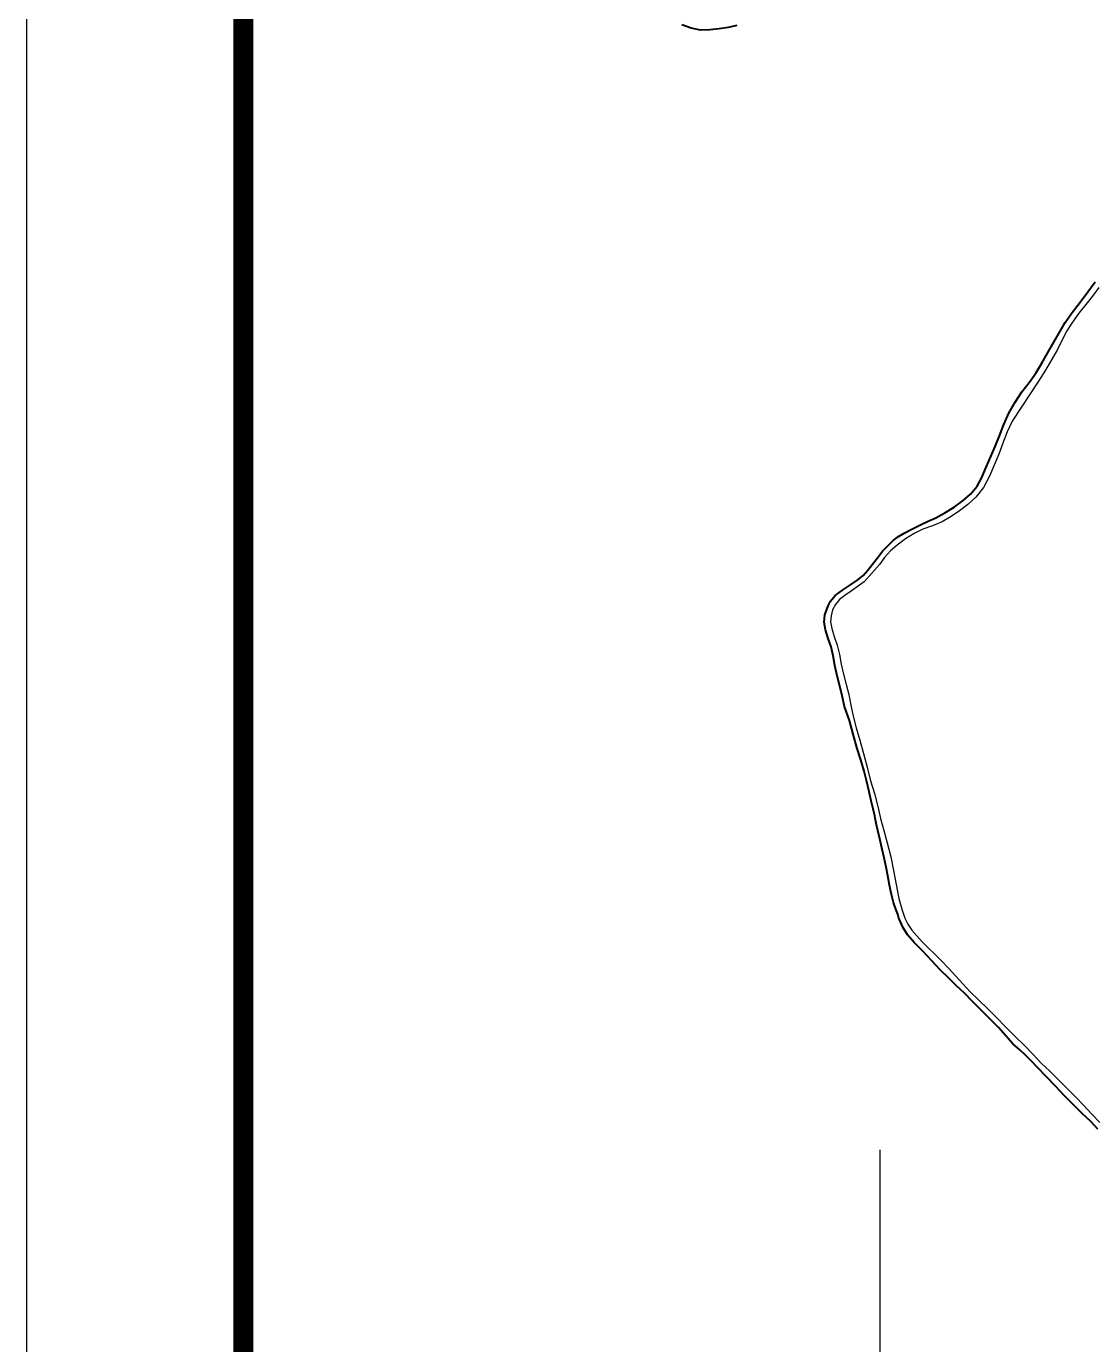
# Model space of a CAD drawing. Header units: inches. Extents: x 752207 to 755177, y 7820271 to 7822371.
# Drawn here: x 752207 to 752699, y 7820913 to 7821520 of the extents above; entities that cross this region are included whole.
import ezdxf

# ---------------------------------------------------------------- set-up
doc = ezdxf.new("R2010")
doc.units = ezdxf.units.IN
doc.header["$MEASUREMENT"] = 0
doc.linetypes.add('CONTINUO', pattern=[0])
doc.linetypes.add('LIN0', pattern=[0])
doc.layers.add('0114001078', color=1, linetype='Continuous', lineweight=40)
doc.layers.add('0114001078018', color=5, linetype='Continuous')
doc.layers.add('MARGEM', color=7, linetype='CONTINUO')

msp = doc.modelspace()

# ---------------------------------------------------------------- linework, layer by layer
at = {"color": 8}
msp.add_lwpolyline([(752600, 7821002.42), (752600, 7820370.61)], dxfattribs=at)
at = {"layer": '0114001078'}
for points in [[(752534.08, 7821520.79), (752530.2, 7821519.87), (752525.95, 7821519.31), (752521.67, 7821518.86), (752517.37, 7821518.76), (752513.02, 7821519.6), (752508.7, 7821521.1)], [(752700.58, 7821012.06), (752697.22, 7821015.46), (752693.35, 7821019.22), (752689.22, 7821023.31), (752685.05, 7821027.51), (752680.98, 7821031.84), (752676.76, 7821036.27), (752672.93, 7821040.27), (752669.77, 7821043.58), (752667.11, 7821046.19), (752664.55, 7821048.51), (752661.41, 7821051.39), (752658.16, 7821055.06), (752654.68, 7821058.8), (752650.91, 7821062.65), (752646.86, 7821066.71), (752642.69, 7821070.92), (752639.01, 7821074.7), (752635.42, 7821078.12), (752631.87, 7821081.64), (752627.9, 7821085.51), (752623.89, 7821089.76), (752619.81, 7821094.13), (752615.93, 7821098.14), (752612.81, 7821101.53), (752610.62, 7821105.1), (752609.41, 7821107.91), (752608.86, 7821109.26), (752608.78, 7821109.51), (752608.78, 7821109.51), (752608.78, 7821109.51), (752608.78, 7821109.51), (752608.78, 7821109.51), (752608.78, 7821109.5), (752608.78, 7821109.5), (752608.78, 7821109.5), (752608.78, 7821109.5), (752608.78, 7821109.5), (752608.78, 7821109.5), (752608.78, 7821109.51), (752608.78, 7821109.51), (752608.78, 7821109.51), (752608.78, 7821109.51), (752608.78, 7821109.51), (752608.78, 7821109.51), (752608.78, 7821109.51), (752608.78, 7821109.51), (752608.78, 7821109.51), (752608.78, 7821109.51), (752608.78, 7821109.5), (752608.78, 7821109.5), (752608.78, 7821109.5), (752608.78, 7821109.5), (752608.78, 7821109.51), (752608.78, 7821109.5), (752608.78, 7821109.51), (752608.79, 7821109.47), (752608.79, 7821109.47), (752608.79, 7821109.47), (752608.79, 7821109.47), (752608.79, 7821109.47), (752608.79, 7821109.47), (752608.79, 7821109.47), (752608.79, 7821109.47), (752608.79, 7821109.47), (752608.79, 7821109.47), (752608.79, 7821109.47), (752608.79, 7821109.47), (752608.79, 7821109.47), (752608.79, 7821109.47), (752608.79, 7821109.47), (752608.79, 7821109.47), (752608.79, 7821109.47), (752608.79, 7821109.47), (752608.79, 7821109.47), (752608.79, 7821109.47), (752608.79, 7821109.47), (752608.79, 7821109.47), (752608.79, 7821109.47), (752608.8, 7821109.45), (752608.82, 7821109.41), (752608.67, 7821109.75), (752608.27, 7821111.14), (752607.36, 7821113.43), (752606.34, 7821116.55), (752605.42, 7821120.26), (752604.54, 7821124.43), (752603.68, 7821128.86), (752602.89, 7821132.82), (752601.98, 7821137.06), (752600.98, 7821141.69), (752599.98, 7821145.92), (752599.13, 7821149.63), (752598.55, 7821152.32), (752598.04, 7821154.61), (752597.56, 7821157.01), (752596.94, 7821159.75), (752596.02, 7821163.33), (752595.07, 7821167.59), (752594.1, 7821172.1), (752592.79, 7821176.98), (752591.23, 7821182.29), (752589.39, 7821188.02), (752587.71, 7821194.18), (752586.12, 7821200.37), (752583.71, 7821206.94), (752582.74, 7821211.73), (752581.65, 7821216.21), (752580.37, 7821221.01), (752579.3, 7821225.78), (752578.5, 7821230.24), (752577.53, 7821234.33), (752576.21, 7821238.23), (752574.94, 7821242.15), (752574.35, 7821245.75), (752574.61, 7821249.14), (752576.21, 7821253.21), (752577.22, 7821255.39), (752579.41, 7821258.06), (752582.8, 7821260.57), (752586.58, 7821263.01), (752589.92, 7821265.25), (752592.37, 7821267.27), (752594.5, 7821269.71), (752596.72, 7821272.47), (752598.93, 7821275.45), (752601.3, 7821278.47), (752603.92, 7821281.12), (752606.15, 7821283.35), (752608.57, 7821285.2), (752611.48, 7821286.87), (752614.24, 7821288.3), (752616.69, 7821289.53), (752619.37, 7821290.91), (752622.35, 7821292.3), (752625.89, 7821293.91), (752630.02, 7821296.12), (752634.35, 7821298.74), (752638.39, 7821301.78), (752641.88, 7821304.82), (752644.82, 7821308.41), (752647.04, 7821312.43), (752649.08, 7821317.16), (752651.25, 7821322.11), (752653.25, 7821326.82), (752655.13, 7821331.63), (752657.18, 7821336.84), (752659.5, 7821342.15), (752662.35, 7821347.21), (752665.55, 7821351.89), (752668.87, 7821356.29), (752671.92, 7821360.6), (752674.74, 7821365.12), (752677.35, 7821369.71), (752685.44, 7821383.95), (752688.7, 7821388.52), (752692.39, 7821393.25), (752695.97, 7821397.99), (752699.29, 7821402.64)]]:
    msp.add_lwpolyline(points, dxfattribs=at)
at = {"layer": '0114001078018', "elevation": 625.24}
msp.add_lwpolyline([(752700.91, 7821400.07), (752697.99, 7821396.08), (752694.98, 7821392.27), (752691.78, 7821388.24), (752688.82, 7821384.14), (752686.24, 7821380.03), (752684.15, 7821375.96), (752681.87, 7821371.52), (752679.21, 7821366.77), (752676.41, 7821361.9), (752673.15, 7821356.94), (752661.08, 7821338.5), (752658.67, 7821333.47), (752656.75, 7821328.29), (752654.82, 7821323.16), (752652.78, 7821318.1), (752650.54, 7821313), (752647.79, 7821307.9), (752644.28, 7821303.42), (752640.54, 7821299.98), (752636.78, 7821297.06), (752632.98, 7821294.44), (752628.74, 7821292.06), (752624.28, 7821290.17), (752619.81, 7821288.59), (752615.86, 7821286.57), (752611.8, 7821284.23), (752607.95, 7821281.33), (752604.88, 7821278.68), (752602.25, 7821275.64), (752599.94, 7821272.41), (752592.74, 7821264.42), (752589.54, 7821262), (752586.3, 7821259.77), (752583.84, 7821258.04), (752581.41, 7821256.23), (752579.56, 7821253.92), (752578.29, 7821251.39), (752577.58, 7821248.64), (752577.37, 7821245.88), (752577.86, 7821242.86), (752579.06, 7821239.18), (752580.41, 7821235.16), (752581.44, 7821230.86), (752582.24, 7821226.37), (752583.28, 7821221.73), (752584.56, 7821216.95), (752585.67, 7821212.38), (752586.64, 7821207.56), (752587.79, 7821202.45), (752589.15, 7821197.05), (752590.75, 7821191.32), (752592.49, 7821185.15), (752594.15, 7821178.85), (752595.8, 7821172.64), (752597.65, 7821166.76), (752599.04, 7821160.83), (752600.35, 7821155.21), (752601.83, 7821149.76), (752603.48, 7821143.97), (752605.03, 7821137.58), (752606.35, 7821131.23), (752607.54, 7821124.75), (752608.84, 7821118.34), (752610.27, 7821113.01), (752611.59, 7821109.29), (752612.89, 7821106.51), (752614.76, 7821103.81), (752617.09, 7821101.16), (752619.65, 7821098.26), (752622.35, 7821095.55), (752625.19, 7821092.83), (752628.41, 7821089.67), (752631.64, 7821086.25), (752634.97, 7821082.62), (752638.3, 7821079.01), (752641.72, 7821075.35), (752645.57, 7821071.61), (752649.77, 7821067.54), (752653.8, 7821063.42), (752657.91, 7821059.23), (752662.24, 7821054.91), (752666.73, 7821050.61), (752670.65, 7821046.5), (752674.4, 7821042.49), (752678.4, 7821038.67), (752682.48, 7821034.53), (752686.47, 7821030.61), (752690.31, 7821026.81), (752694.05, 7821022.94), (752697.71, 7821018.89), (752701.39, 7821015.12)], dxfattribs=at)
at = {"layer": 'MARGEM', "color": 174, "linetype": 'LIN0', "flags": 128}
msp.add_lwpolyline([(755176.65, 7822370.61), (752206.65, 7822370.61), (752206.65, 7820270.61), (755176.65, 7820270.61)], close=True, dxfattribs=at)
at = {"layer": 'MARGEM', "color": 174, "linetype": 'LIN0', "const_width": 9.09, "flags": 128}
msp.add_lwpolyline([(755076.65, 7822270.61), (752306.65, 7822270.61), (752306.65, 7820370.61), (755076.65, 7820370.61)], close=True, dxfattribs=at)

doc.saveas('drawing.dxf')
